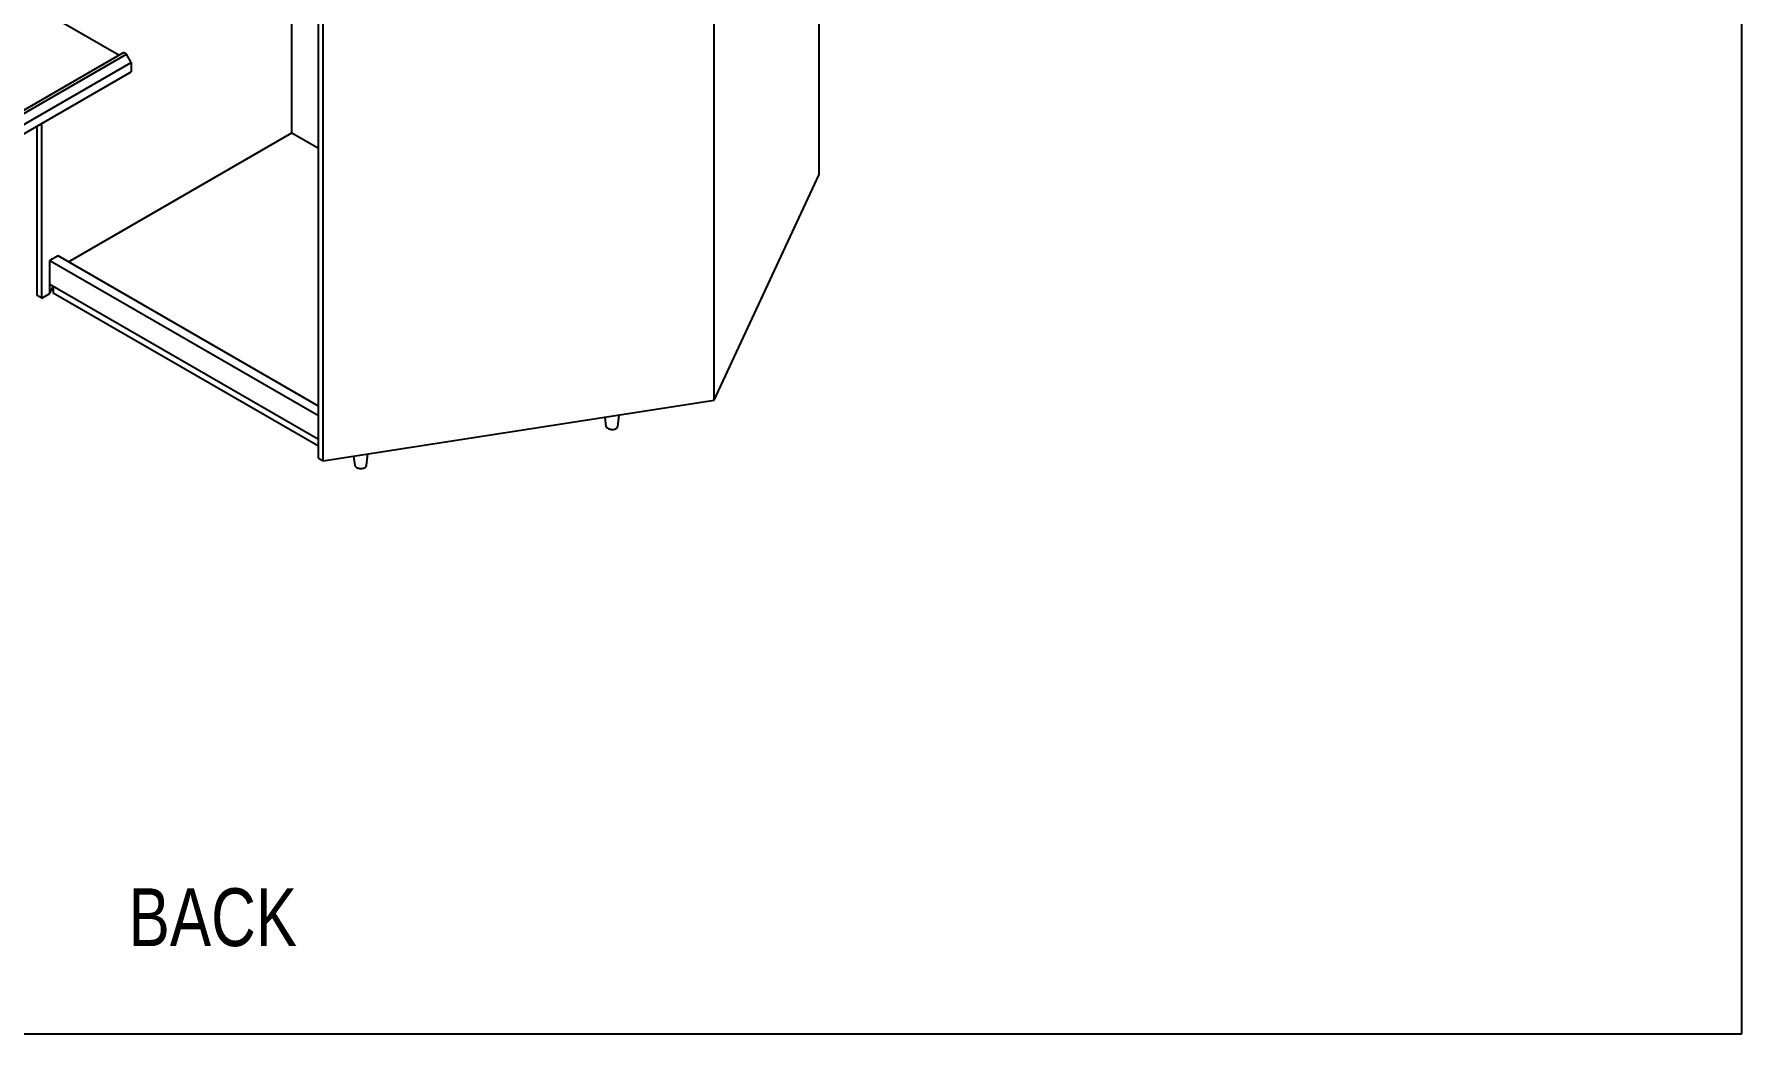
# Model space of a CAD drawing. Header units: millimetres. Extents: x 0 to 1189, y 0 to 858.
# Drawn here: x 598 to 1189, y 0 to 346 of the extents above; entities that cross this region are included whole.
import ezdxf

# ---------------------------------------------------------------- set-up
doc = ezdxf.new("R2010")
doc.units = ezdxf.units.MM
doc.header["$LTSCALE"] = 65.395
doc.layers.get('0').update_dxf_attribs({"linetype": 'CONTINUOUS'})
doc.layers.add('AXIS', color=7, linetype='CONTINUOUS')
doc.layers.add('SURFACES', color=7, linetype='CONTINUOUS')
doc.styles.get("Standard").update_dxf_attribs({"font": 'txt', "width": 0.8})

msp = doc.modelspace()

# ---------------------------------------------------------------- linework, layer by layer
at = {"color": 7, "linetype": 'Continuous'}
for p, q in [((1189, 0), (1189, 841)), ((869.84, 297.23), (869.84, 574.84)), ((833.61, 219.16), (833.61, 496.77)), ((696.74, 199.18), (696.74, 476.79)), ((698.38, 198.24), (698.38, 475.85)), ((687.45, 311.71), (687.45, 399.07)), ((627.63, 338.5), (596.78, 356.32)), ((546.35, 291.58), (629.25, 339.44)), ((631.87, 336.05), (630.25, 338.86)), ((548.97, 288.19), (631.87, 336.05)), ((631.87, 336.05), (631.87, 332.79)), ((610.21, 267.11), (687.45, 311.71)), ((687.45, 311.71), (696.74, 306.34)), ((833.61, 219.16), (869.84, 297.23)), ((606.67, 269.15), (603.84, 267.52)), ((603.84, 267.52), (696.74, 213.88)), ((603.84, 256.08), (603.84, 267.52)), ((696.74, 217.15), (606.67, 269.15)), ((603.84, 259.35), (696.74, 205.72)), ((698.38, 198.24), (833.61, 219.16)), ((696.74, 199.18), (698.38, 198.24)), ((0, 0), (1189, 0))]:
    msp.add_line(p, q, dxfattribs=at)
at = {"color": 9, "linetype": 'Continuous'}
msp.add_line((547.35, 291), (630.25, 338.86), dxfattribs=at)
at = {"color": 7, "linetype": 'Continuous'}
msp.add_open_spline([(629.25, 339.44), (629.4, 339.52), (629.74, 339.44), (630.04, 339.17), (630.19, 338.97), (630.25, 338.86)], degree=3, knots=[0, 0, 0, 0, 0.406512, 0.688267, 1, 1, 1, 1], dxfattribs=at)
at = {"layer": 'AXIS', "color": 7, "linetype": 'Continuous'}
for p, q in [((796.26, 210.11), (795.88, 213.32)), ((800.25, 210.11), (800.72, 214.07)), ((709.34, 196.65), (708.96, 199.88)), ((713.33, 196.65), (713.8, 200.63))]:
    msp.add_line(p, q, dxfattribs=at)
for points, knots in [([(797.74, 209.07), (797.55, 209.1), (796.96, 209.24), (796.31, 209.69), (796.26, 210.11)], [0, 0, 0, 0, 0.313104, 1, 1, 1, 1]), ([(797.74, 209.07), (798.03, 209.03), (798.92, 208.99), (800.17, 209.46), (800.25, 210.11)], [0, 0, 0, 0, 0.309503, 1, 1, 1, 1]), ([(709.51, 196.27), (709.72, 195.99), (710.47, 195.61), (711.47, 195.53), (712.3, 195.7), (712.92, 195.96), (713.3, 196.37), (713.33, 196.66)], [0, 0, 0, 0, 0.237661, 0.531446, 0.675872, 0.805033, 1, 1, 1, 1])]:
    msp.add_open_spline(points, degree=3, knots=knots, dxfattribs=at)
for points in [[(709.4, 196.43), (709.37, 196.5), (709.35, 196.57), (709.34, 196.65)], [(709.4, 196.43), (709.43, 196.37), (709.47, 196.32), (709.51, 196.27)]]:
    msp.add_open_spline(points, degree=3, dxfattribs=at)
at = {"layer": 'SURFACES', "color": 7, "linetype": 'Continuous'}
for p, q in [((548.97, 284.92), (631.87, 332.79)), ((599.38, 255.39), (599.38, 314.03)), ((601.02, 254.45), (601.02, 314.97)), ((601.02, 254.45), (599.38, 255.39)), ((601.02, 254.45), (603.84, 256.08)), ((603.84, 256.08), (604.96, 258.49)), ((604.96, 258.71), (604.96, 256.26)), ((696.74, 203.27), (604.96, 256.26))]:
    msp.add_line(p, q, dxfattribs=at)

# ---------------------------------------------------------------- texts
at = {"color": 2, "linetype": 'Continuous', "insert": (631.03, 50.34), "char_height": 20, "width": 103.5714, "attachment_point": 1, "line_spacing_factor": 0.9}
msp.add_mtext('BACK', dxfattribs=at)

doc.saveas('drawing.dxf')
